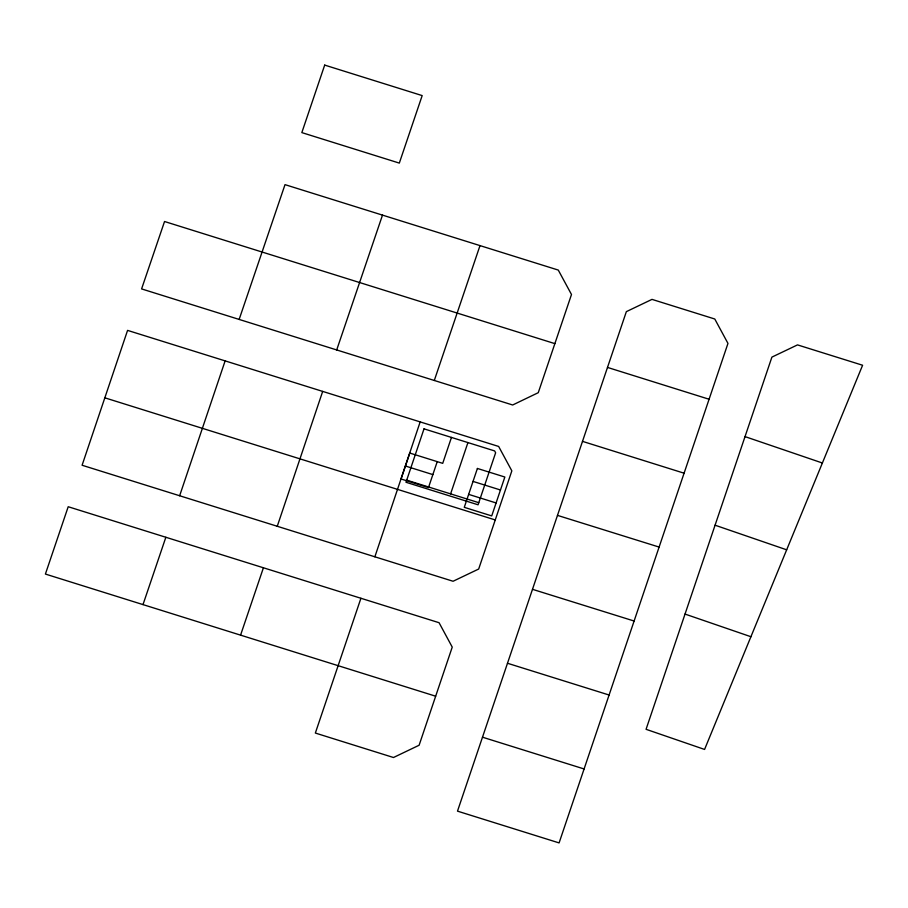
<?xml version="1.0" encoding="UTF-8"?>
<svg xmlns="http://www.w3.org/2000/svg" width="908" height="908" viewBox="0 0 908 908"><rect width="100%" height="100%" fill="white"/><g stroke="black" fill="none" stroke-linecap="round" stroke-linejoin="round"><path stroke-width="1.36" d="M322.68 391.405L277.258 526.277M374.868 556.797L420.166 421.902M179.648 495.745L225.127 360.885L498.651 446.452L511.84 470.855L478.675 569.032L453.069 581.256L82.095 465.248L127.574 330.387L225.127 360.885M360.919 598.281L315.348 733.051L393.482 757.51L419.11 745.241L452.241 647.109L439.063 622.706L68.202 506.732L45.4 574.06L435.658 696.198M437.236 461.639L428.485 487.551L401.041 478.981L409.792 453.058L442.718 463.352L451.458 437.429M450.606 493.873L467.926 442.582M554.879 343.633L164.541 221.507L141.591 288.914L512.668 404.991L538.262 392.687L571.495 294.498L558.272 270.073L285.01 184.642L239.144 319.434M507.493 663.26L457.496 811.139L559.09 842.908L727.966 343.406L714.778 319.003L651.989 299.379L626.35 311.648L507.493 663.26L609.086 695.017M143.01 604.592L165.846 537.286M336.698 349.943L382.495 215.117M240.563 635.157L263.422 567.784M434.296 380.475L480.003 245.603M750.916 636.724L704.574 749.44L646.065 729.306L771.902 357.116L797.508 344.892L862.6 365.243L750.916 636.724L685.018 614.069M607.497 367.422L709.08 399.248M582.471 441.356L684.11 473.204M473.023 481.41L500.467 489.991M405.411 466.02L432.855 474.6M557.489 515.381L659.106 547.07M468.653 494.372L496.097 502.953M406.693 480.15L478.777 502.68M104.829 397.817L495.257 519.944M532.508 589.326L634.113 621.027M482.489 737.194L584.094 768.962M745.014 436.612L822.376 463.001M715.061 525.199L786.68 549.817M424.013 428.848L405.989 482.261L478.062 504.791L495.632 452.774L494.622 450.924L424.013 428.848M477.404 468.46L464.272 507.334L491.716 515.914L504.848 477.029L477.404 468.46M324.689 65.092L301.831 132.602L399.316 163.099L422.175 95.59L324.689 65.092"/></g></svg>
